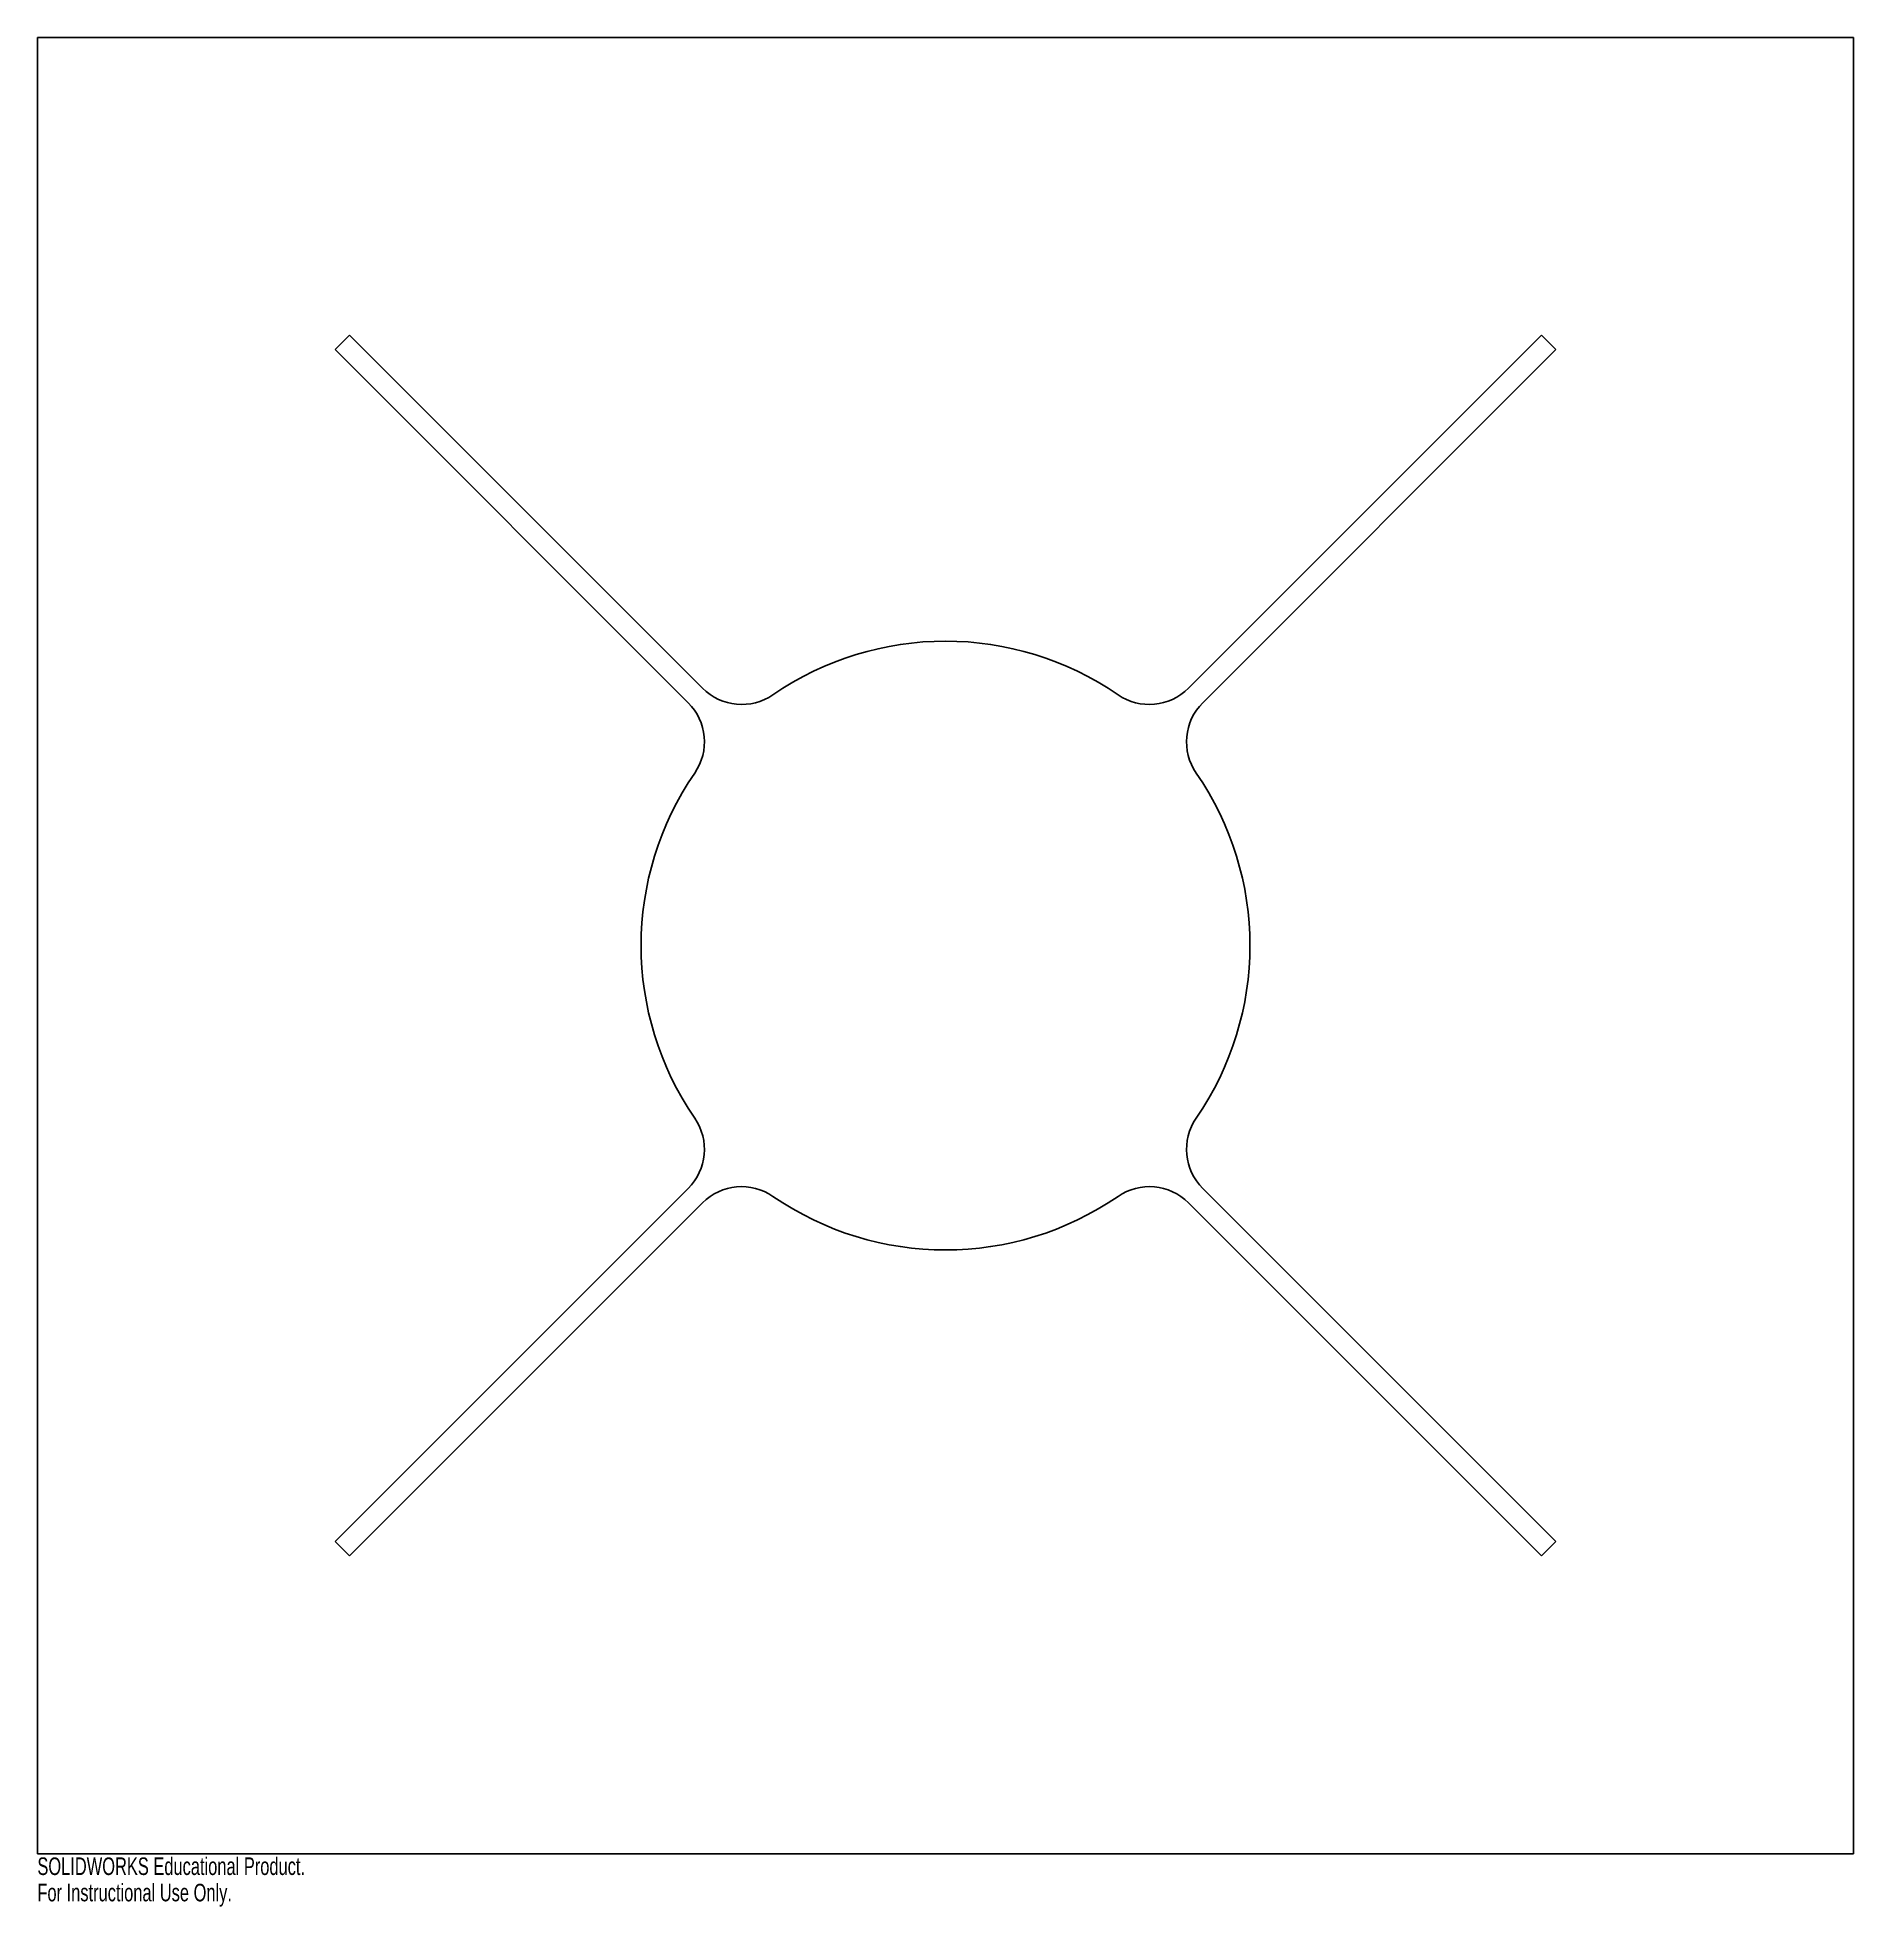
# Model space of a CAD drawing. Header units: millimetres. Extents: x -202 to 298, y -350 to 165.
import ezdxf

# ---------------------------------------------------------------- set-up
doc = ezdxf.new("R2010")
doc.units = ezdxf.units.MM
doc.styles.add('SLDTEXTSTYLE0', font='TXT', dxfattribs={"width": 0.7})

msp = doc.modelspace()

# ---------------------------------------------------------------- linework, layer by layer
at = {"color": 7, "linetype": 'Continuous'}
for p, q in [((-201.96, 164.54), (-201.96, -335.46)), ((298.04, 164.54), (-201.96, 164.54)), ((298.04, -335.46), (298.04, 164.54)), ((-119.97, 78.59), (-116.01, 82.55)), ((-116.01, 82.55), (-18.82, -14.64)), ((212.09, 82.55), (114.89, -14.64)), ((212.09, 82.55), (216.05, 78.59)), ((-119.97, 78.59), (-22.78, -18.6)), ((216.05, 78.59), (118.85, -18.6)), ((-119.97, -249.51), (-22.78, -152.31)), ((216.05, -249.51), (118.85, -152.31)), ((-116.01, -253.46), (-18.82, -156.27)), ((212.09, -253.46), (114.89, -156.27)), ((-116.01, -253.46), (-119.97, -249.51)), ((216.05, -249.51), (212.09, -253.46)), ((-201.96, -335.46), (298.04, -335.46))]:
    msp.add_line(p, q, dxfattribs=at)
for centre, radius, start, end in [((48.04, -85.46), 83.8, 55.4757, 124.5243), ((-8.07, -3.89), 15.2, 225, 304.5243), ((104.15, -3.89), 15.2, 235.4757, 315), ((-33.53, -29.35), 15.2, 325.4757, 45), ((129.6, -29.35), 15.2, 135, 214.5243), ((48.04, -85.46), 83.8, 145.4757, 214.5243), ((48.04, -85.46), 83.8, 325.4757, 34.5243), ((-33.53, -141.57), 15.2, 315, 34.5243), ((129.6, -141.57), 15.2, 145.4757, 225), ((-8.07, -167.02), 15.2, 55.4757, 135), ((104.15, -167.02), 15.2, 45, 124.5243), ((48.04, -85.46), 83.8, 235.4757, 304.5243)]:
    msp.add_arc(centre, radius, start, end, dxfattribs=at)

# ---------------------------------------------------------------- texts
at = {"color": 7, "linetype": 'Continuous', "char_height": 4.8336, "attachment_point": 1, "style": 'SLDTEXTSTYLE0'}
for s, insert in [('SOLIDWORKS Educational Product.', (-201.96, -336.48)), ('For Instructional Use Only.', (-201.96, -343.73))]:
    msp.add_mtext(s, dxfattribs=dict(at, insert=insert))

doc.saveas('drawing.dxf')
